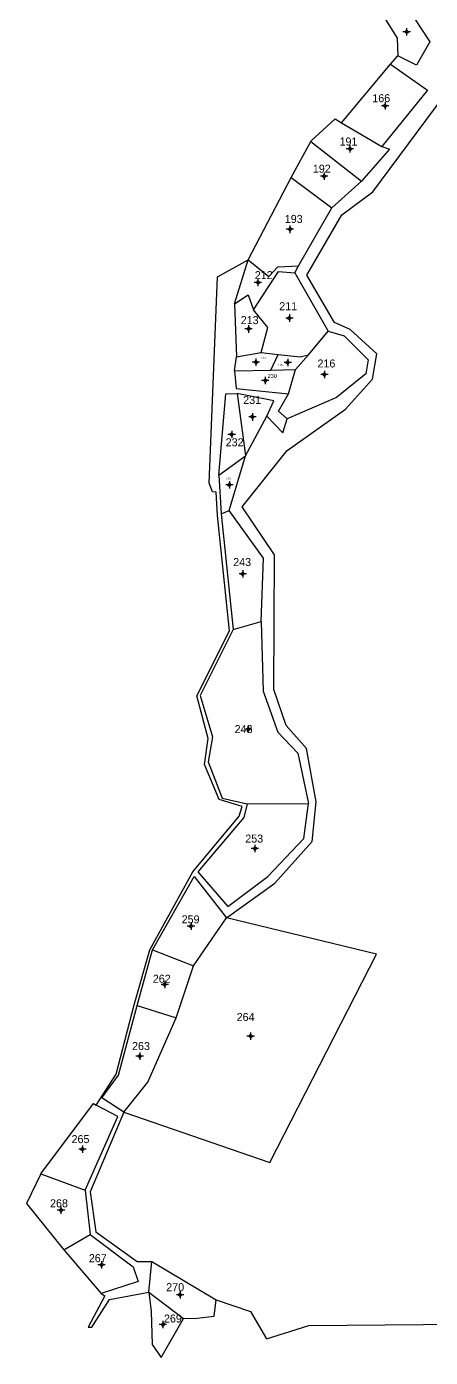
# Model space of a CAD drawing. Extents: x 550510 to 551644, y 1836484 to 1837530.
# Drawn here: x 550872.7 to 551008.6, y 1836484 to 1836932.9 of the extents above; entities that cross this region are included whole.
import ezdxf

# ---------------------------------------------------------------- set-up
doc = ezdxf.new("R2010")
doc.units = 0
for name, color, linetype in [('Level 10', 7, 'Continuous'), ('Level 11', 7, 'Continuous'), ('Level 15', 7, 'Continuous')]:
    doc.layers.add(name, color=color, linetype=linetype)

msp = doc.modelspace()

# ---------------------------------------------------------------- linework, layer by layer
at = {"layer": 'Level 10'}
for p, q in [((550995.27, 1836920.16), (550997.67, 1836923.02)), ((550978.73, 1836900.44), (550995.27, 1836920.16)), ((550978.73, 1836900.44), (550992.36, 1836892.42)), ((550961.8, 1836882.02), (550968.35, 1836894.14)), ((550968.35, 1836894.14), (550985.44, 1836880.72)), ((550947.3, 1836854.15), (550961.8, 1836882.02)), ((550961.8, 1836882.02), (550975.46, 1836871.79)), ((550975.46, 1836871.79), (550985.44, 1836880.72)), ((550964.19, 1836852.19), (550975.46, 1836871.79)), ((550942.63, 1836839.31), (550947.3, 1836854.15)), ((550962.96, 1836849.83), (550964.19, 1836852.19)), ((550962.96, 1836849.83), (550974.2, 1836830.13)), ((550942.63, 1836839.31), (550943.4, 1836821.44)), ((550967.63, 1836822.19), (550974.2, 1836830.13)), ((550943.4, 1836821.44), (550951.61, 1836822.96)), ((550951.61, 1836822.96), (550957.42, 1836822.3)), ((550954.95, 1836816.94), (550957.42, 1836822.3)), ((550963.22, 1836817.25), (550967.63, 1836822.19)), ((550942.69, 1836816.77), (550943.4, 1836821.44)), ((550942.69, 1836816.77), (550954.95, 1836816.94)), ((550954.95, 1836816.94), (550963.22, 1836817.25)), ((550960.84, 1836808.99), (550963.22, 1836817.25)), ((550943.56, 1836809.12), (550946.44, 1836788.05)), ((550946.44, 1836788.05), (550953.6, 1836801.44)), ((550937.46, 1836781.56), (550946.44, 1836788.05)), ((550940.83, 1836769.65), (550946.44, 1836788.05)), ((550937.46, 1836781.56), (550938.16, 1836768.53)), ((550938.16, 1836768.53), (550940.83, 1836769.65)), ((550938.16, 1836768.53), (550942.27, 1836729.49)), ((550942.27, 1836729.49), (550951.66, 1836732.23)), ((550946.96, 1836670.69), (550967.65, 1836670.87)), ((550928.9, 1836616.07), (550939.97, 1836632.31)), ((550909.85, 1836602.68), (550915.11, 1836621.43)), ((550915.11, 1836621.43), (550928.9, 1836616.07)), ((550922.98, 1836598.59), (550928.9, 1836616.07)), ((550909.85, 1836602.68), (550922.98, 1836598.59)), ((550877.47, 1836545.89), (550892.42, 1836540.39)), ((550892.42, 1836540.39), (550894.02, 1836525.42)), ((550885.24, 1836520.28), (550894.02, 1836525.42)), ((550885.24, 1836520.28), (550897.8, 1836505.63)), ((550913.83, 1836505.97), (550914.87, 1836516.41)), ((550914.87, 1836516.41), (550936.47, 1836503.4)), ((550913.83, 1836505.97), (550925.47, 1836497.14))]:
    msp.add_line(p, q, dxfattribs=at)
for points in [[(550997.66, 1836944.27), (551008.47, 1836927.76), (551003.95, 1836919.88), (550997.67, 1836923.02)], [(550993.24, 1836935.79), (550997.52, 1836928.97), (550997.67, 1836923.02)], [(550995.27, 1836920.16), (551007.65, 1836911.47), (550992.36, 1836892.42)], [(550939.97, 1836632.31), (550956.3, 1836644.01), (550968.8, 1836658), (550970.2, 1836671.44), (550966.88, 1836689.39), (550960.07, 1836697.2), (550955.92, 1836709.3), (550956.19, 1836754.76), (550945.26, 1836770.93), (550960.38, 1836789.94), (550980.04, 1836803.83), (550989.17, 1836813.9), (550990.67, 1836822.47), (550981.61, 1836830.69), (550976.42, 1836833.12), (550967.06, 1836849.08), (550978.79, 1836869.41), (550989.29, 1836877.15), (551016.25, 1836913.44)], [(550968.35, 1836894.14), (550968.54, 1836894.31), (550976.58, 1836901.7), (550978.73, 1836900.44)], [(550992.36, 1836892.42), (550994.88, 1836891.48), (550985.44, 1836880.72)], [(550896.06, 1836569.15), (550902.84, 1836579.6), (550908.88, 1836602.88), (550914.17, 1836621.5), (550928.68, 1836647.75), (550944.22, 1836666.61), (550945.21, 1836669.78), (550937.51, 1836672.18), (550932.63, 1836684.03), (550933.84, 1836692.75), (550929.95, 1836707.16), (550941.04, 1836729.03), (550936.94, 1836767.98), (550936.53, 1836775.89), (550935.28, 1836776), (550934.14, 1836778.83), (550936.96, 1836848.52), (550947.3, 1836854.15)], [(550947.3, 1836854.15), (550954.19, 1836848.56), (550957.28, 1836851.89), (550964.19, 1836852.19)], [(550949.04, 1836837.32), (550957.45, 1836850.29), (550962.96, 1836849.83)], [(550942.63, 1836839.31), (550947.32, 1836842.43), (550949.04, 1836837.32)], [(550951.61, 1836822.96), (550953.96, 1836831.38), (550949.04, 1836837.32)], [(550974.2, 1836830.13), (550979.59, 1836828.6), (550987.67, 1836820.48), (550986.87, 1836815.74), (550977.04, 1836807.82), (550960.44, 1836800.57)], [(550957.42, 1836822.3), (550964.78, 1836821.52), (550967.63, 1836822.19)], [(550942.69, 1836816.77), (550943.25, 1836810.85), (550960.84, 1836808.99)], [(550937.46, 1836781.56), (550939.74, 1836809.02), (550943.56, 1836809.12)], [(550953.6, 1836801.44), (550955.93, 1836806.59), (550943.56, 1836809.12)], [(550960.44, 1836800.57), (550957.51, 1836803.14), (550960.84, 1836808.99)], [(550953.6, 1836801.44), (550959.01, 1836795.8), (550960.44, 1836800.57)], [(550951.66, 1836732.23), (550952.49, 1836753.56), (550940.83, 1836769.65)], [(550951.66, 1836732.23), (550952.3, 1836708.69), (550957.29, 1836694.94), (550963.98, 1836687.83), (550967.65, 1836670.87)], [(550942.27, 1836729.49), (550931.14, 1836707.23), (550935.28, 1836693.27), (550933.85, 1836684.91), (550938.54, 1836672.62), (550946.96, 1836670.69)], [(550946.96, 1836670.69), (550945.77, 1836666.12), (550930.38, 1836647.75), (550940.46, 1836636.06), (550953.95, 1836646.26), (550966.04, 1836659.02), (550967.65, 1836670.87)], [(550915.11, 1836621.43), (550929.13, 1836646.24), (550939.97, 1836632.31)], [(550905.44, 1836566.72), (550954.56, 1836549.71), (550990.49, 1836620.04), (550939.97, 1836632.31)], [(550905.44, 1836566.72), (550898.03, 1836571.62), (550903.63, 1836579.21), (550909.85, 1836602.68)], [(550905.44, 1836566.72), (550913.47, 1836576.8), (550922.98, 1836598.59)], [(550877.47, 1836545.89), (550895.19, 1836569.62), (550896.06, 1836569.15)], [(550892.42, 1836540.39), (550903.39, 1836565.22), (550896.06, 1836569.15)], [(550905.44, 1836566.72), (550894.06, 1836539.88), (550896.02, 1836526.32), (550909.86, 1836516.35), (550914.87, 1836516.41)], [(550877.47, 1836545.89), (550872.67, 1836535.9), (550885.24, 1836520.28)], [(550894.02, 1836525.42), (550908.58, 1836514.6), (550910.19, 1836509.57), (550897.8, 1836505.63)], [(550897.8, 1836505.63), (550898.96, 1836504.77), (550893.37, 1836494.19), (550894.62, 1836494.2), (550900.53, 1836503.52), (550913.83, 1836505.97)], [(550913.83, 1836505.97), (550914.6, 1836499.47), (550914.93, 1836488.33), (550918.03, 1836484.03), (550925.47, 1836497.14)], [(550925.47, 1836497.14), (550930.14, 1836497.21), (550935.82, 1836497.91), (550936.47, 1836503.4)], [(550936.47, 1836503.4), (550948.02, 1836499.49), (550953.42, 1836490.24), (550967.73, 1836494.83), (551264.02, 1836497.42)]]:
    msp.add_lwpolyline(points, dxfattribs=at)
at = {"layer": 'Level 11'}
for p, q in [((551000.04, 1836931.11), (550999.41, 1836931.11)), ((551000.66, 1836931.74), (551000.04, 1836931.11)), ((551000.04, 1836931.11), (551000.66, 1836930.49)), ((551000.66, 1836932.36), (551000.66, 1836931.74)), ((551001.29, 1836931.11), (551000.66, 1836931.74)), ((551000.66, 1836930.49), (551001.29, 1836931.11)), ((551000.66, 1836930.49), (551000.66, 1836929.86)), ((551001.91, 1836931.11), (551001.29, 1836931.11)), ((550993.4, 1836907.35), (550993.4, 1836906.73)), ((550992.78, 1836906.1), (550992.15, 1836906.1)), ((550993.4, 1836906.73), (550992.78, 1836906.1)), ((550992.78, 1836906.1), (550993.4, 1836905.48)), ((550994.03, 1836906.1), (550993.4, 1836906.73)), ((550993.4, 1836905.48), (550994.03, 1836906.1)), ((550993.4, 1836905.48), (550993.4, 1836904.85)), ((550994.65, 1836906.1), (550994.03, 1836906.1)), ((550980.93, 1836891.64), (550980.31, 1836891.64)), ((550981.56, 1836892.27), (550980.93, 1836891.64)), ((550980.93, 1836891.64), (550981.56, 1836891.02)), ((550981.56, 1836892.89), (550981.56, 1836892.27)), ((550982.18, 1836891.64), (550981.56, 1836892.27)), ((550981.56, 1836891.02), (550982.18, 1836891.64)), ((550981.56, 1836891.02), (550981.56, 1836890.39)), ((550982.81, 1836891.64), (550982.18, 1836891.64)), ((550972.26, 1836882.41), (550971.64, 1836882.41)), ((550972.89, 1836883.04), (550972.26, 1836882.41)), ((550972.26, 1836882.41), (550972.89, 1836881.79)), ((550972.89, 1836883.66), (550972.89, 1836883.04)), ((550973.51, 1836882.41), (550972.89, 1836883.04)), ((550972.89, 1836881.79), (550973.51, 1836882.41)), ((550972.89, 1836881.79), (550972.89, 1836881.16)), ((550974.14, 1836882.41), (550973.51, 1836882.41)), ((550960.72, 1836864.5), (550960.1, 1836864.5)), ((550961.35, 1836865.13), (550960.72, 1836864.5)), ((550960.72, 1836864.5), (550961.35, 1836863.88)), ((550961.35, 1836865.75), (550961.35, 1836865.13)), ((550961.97, 1836864.5), (550961.35, 1836865.13)), ((550961.35, 1836863.88), (550961.97, 1836864.5)), ((550961.35, 1836863.88), (550961.35, 1836863.25)), ((550962.6, 1836864.5), (550961.97, 1836864.5)), ((550949.96, 1836846.58), (550949.33, 1836846.58)), ((550950.58, 1836847.2), (550949.96, 1836846.58)), ((550949.96, 1836846.58), (550950.58, 1836845.95)), ((550950.58, 1836847.83), (550950.58, 1836847.2)), ((550951.21, 1836846.58), (550950.58, 1836847.2)), ((550950.58, 1836845.95), (550951.21, 1836846.58)), ((550950.58, 1836845.95), (550950.58, 1836845.33)), ((550951.83, 1836846.58), (550951.21, 1836846.58)), ((550961.17, 1836835.83), (550961.17, 1836835.2)), ((550946.79, 1836830.88), (550946.16, 1836830.88)), ((550947.41, 1836831.51), (550946.79, 1836830.88)), ((550946.79, 1836830.88), (550947.41, 1836830.26)), ((550947.41, 1836832.13), (550947.41, 1836831.51)), ((550948.04, 1836830.88), (550947.41, 1836831.51)), ((550947.41, 1836830.26), (550948.04, 1836830.88)), ((550948.66, 1836830.88), (550948.04, 1836830.88)), ((550960.55, 1836834.58), (550959.92, 1836834.58)), ((550961.17, 1836835.2), (550960.55, 1836834.58)), ((550960.55, 1836834.58), (550961.17, 1836833.95)), ((550961.8, 1836834.58), (550961.17, 1836835.2)), ((550961.17, 1836833.95), (550961.8, 1836834.58)), ((550961.17, 1836833.95), (550961.17, 1836833.33)), ((550962.42, 1836834.58), (550961.8, 1836834.58)), ((550947.41, 1836830.26), (550947.41, 1836829.63)), ((550949.25, 1836819.7), (550948.62, 1836819.7)), ((550949.87, 1836820.32), (550949.25, 1836819.7)), ((550949.25, 1836819.7), (550949.87, 1836819.07)), ((550949.87, 1836820.95), (550949.87, 1836820.32)), ((550950.5, 1836819.7), (550949.87, 1836820.32)), ((550949.87, 1836819.07), (550950.5, 1836819.7)), ((550949.87, 1836819.07), (550949.87, 1836818.45)), ((550951.12, 1836819.7), (550950.5, 1836819.7)), ((550959.98, 1836819.59), (550959.36, 1836819.59)), ((550960.61, 1836820.22), (550959.98, 1836819.59)), ((550959.98, 1836819.59), (550960.61, 1836818.97)), ((550960.61, 1836820.84), (550960.61, 1836820.22)), ((550961.23, 1836819.59), (550960.61, 1836820.22)), ((550960.61, 1836818.97), (550961.23, 1836819.59)), ((550960.61, 1836818.97), (550960.61, 1836818.34)), ((550961.86, 1836819.59), (550961.23, 1836819.59)), ((550952.43, 1836813.5), (550951.8, 1836813.5)), ((550953.05, 1836814.12), (550952.43, 1836813.5)), ((550952.43, 1836813.5), (550953.05, 1836812.87)), ((550953.05, 1836814.75), (550953.05, 1836814.12)), ((550953.68, 1836813.5), (550953.05, 1836814.12)), ((550953.05, 1836812.87), (550953.68, 1836813.5)), ((550953.05, 1836812.87), (550953.05, 1836812.25)), ((550954.3, 1836813.5), (550953.68, 1836813.5)), ((550972.34, 1836815.51), (550971.72, 1836815.51)), ((550972.97, 1836816.13), (550972.34, 1836815.51)), ((550972.34, 1836815.51), (550972.97, 1836814.88)), ((550972.97, 1836816.76), (550972.97, 1836816.13)), ((550973.59, 1836815.51), (550972.97, 1836816.13)), ((550972.97, 1836814.88), (550973.59, 1836815.51)), ((550972.97, 1836814.88), (550972.97, 1836814.26)), ((550974.22, 1836815.51), (550973.59, 1836815.51)), ((550948.09, 1836801.2), (550947.47, 1836801.2)), ((550948.72, 1836801.82), (550948.09, 1836801.2)), ((550948.09, 1836801.2), (550948.72, 1836800.57)), ((550948.72, 1836802.45), (550948.72, 1836801.82)), ((550949.34, 1836801.2), (550948.72, 1836801.82)), ((550948.72, 1836800.57), (550949.34, 1836801.2)), ((550948.72, 1836800.57), (550948.72, 1836799.95)), ((550949.97, 1836801.2), (550949.34, 1836801.2)), ((550941.11, 1836795.25), (550940.49, 1836795.25)), ((550941.74, 1836795.88), (550941.11, 1836795.25)), ((550941.11, 1836795.25), (550941.74, 1836794.63)), ((550941.74, 1836796.5), (550941.74, 1836795.88)), ((550942.36, 1836795.25), (550941.74, 1836795.88)), ((550941.74, 1836794.63), (550942.36, 1836795.25)), ((550942.99, 1836795.25), (550942.36, 1836795.25)), ((550941.74, 1836794.63), (550941.74, 1836794)), ((550940.35, 1836778.35), (550939.73, 1836778.35)), ((550940.98, 1836778.97), (550940.35, 1836778.35)), ((550940.35, 1836778.35), (550940.98, 1836777.72)), ((550940.98, 1836779.6), (550940.98, 1836778.97)), ((550941.6, 1836778.35), (550940.98, 1836778.97)), ((550940.98, 1836777.72), (550941.6, 1836778.35)), ((550940.98, 1836777.72), (550940.98, 1836777.1)), ((550942.23, 1836778.35), (550941.6, 1836778.35)), ((550944.83, 1836748.34), (550944.21, 1836748.34)), ((550945.46, 1836748.96), (550944.83, 1836748.34)), ((550944.83, 1836748.34), (550945.46, 1836747.71)), ((550945.46, 1836749.59), (550945.46, 1836748.96)), ((550946.08, 1836748.34), (550945.46, 1836748.96)), ((550945.46, 1836747.71), (550946.08, 1836748.34)), ((550945.46, 1836747.71), (550945.46, 1836747.09)), ((550946.71, 1836748.34), (550946.08, 1836748.34)), ((550947.29, 1836696.51), (550946.67, 1836695.89)), ((550947.29, 1836697.14), (550947.29, 1836696.51)), ((550947.92, 1836695.89), (550947.29, 1836696.51)), ((550946.67, 1836695.89), (550946.04, 1836695.89)), ((550946.67, 1836695.89), (550947.29, 1836695.26)), ((550947.29, 1836695.26), (550947.92, 1836695.89)), ((550947.29, 1836695.26), (550947.29, 1836694.64)), ((550948.54, 1836695.89), (550947.92, 1836695.89)), ((550949.57, 1836656.27), (550948.94, 1836655.64)), ((550949.57, 1836656.89), (550949.57, 1836656.27)), ((550950.19, 1836655.64), (550949.57, 1836656.27)), ((550948.94, 1836655.64), (550948.32, 1836655.64)), ((550948.94, 1836655.64), (550949.57, 1836655.02)), ((550949.57, 1836655.02), (550950.19, 1836655.64)), ((550949.57, 1836655.02), (550949.57, 1836654.39)), ((550950.82, 1836655.64), (550950.19, 1836655.64)), ((550927.42, 1836629.52), (550926.79, 1836629.52)), ((550928.04, 1836630.14), (550927.42, 1836629.52)), ((550927.42, 1836629.52), (550928.04, 1836628.89)), ((550928.04, 1836630.77), (550928.04, 1836630.14)), ((550928.67, 1836629.52), (550928.04, 1836630.14)), ((550928.04, 1836628.89), (550928.67, 1836629.52)), ((550928.04, 1836628.89), (550928.04, 1836628.27)), ((550929.29, 1836629.52), (550928.67, 1836629.52)), ((550919.18, 1836611.07), (550919.18, 1836610.44)), ((550918.56, 1836609.82), (550917.93, 1836609.82)), ((550919.18, 1836610.44), (550918.56, 1836609.82)), ((550918.56, 1836609.82), (550919.18, 1836609.19)), ((550919.81, 1836609.82), (550919.18, 1836610.44)), ((550919.18, 1836609.19), (550919.81, 1836609.82)), ((550919.18, 1836609.19), (550919.18, 1836608.57)), ((550920.43, 1836609.82), (550919.81, 1836609.82)), ((550948.12, 1836593), (550947.5, 1836592.38)), ((550948.12, 1836593.63), (550948.12, 1836593)), ((550948.75, 1836592.38), (550948.12, 1836593)), ((550947.5, 1836592.38), (550946.87, 1836592.38)), ((550947.5, 1836592.38), (550948.12, 1836591.75)), ((550948.12, 1836591.75), (550948.75, 1836592.38)), ((550948.12, 1836591.75), (550948.12, 1836591.13)), ((550949.37, 1836592.38), (550948.75, 1836592.38)), ((550910.13, 1836585.62), (550909.5, 1836585.62)), ((550910.75, 1836586.25), (550910.13, 1836585.62)), ((550910.13, 1836585.62), (550910.75, 1836585)), ((550910.75, 1836586.87), (550910.75, 1836586.25)), ((550911.38, 1836585.62), (550910.75, 1836586.25)), ((550910.75, 1836585), (550911.38, 1836585.62)), ((550910.75, 1836585), (550910.75, 1836584.37)), ((550912, 1836585.62), (550911.38, 1836585.62)), ((550890.83, 1836554.27), (550890.2, 1836554.27)), ((550891.45, 1836554.9), (550890.83, 1836554.27)), ((550890.83, 1836554.27), (550891.45, 1836553.65)), ((550891.45, 1836555.52), (550891.45, 1836554.9)), ((550892.08, 1836554.27), (550891.45, 1836554.9)), ((550891.45, 1836553.65), (550892.08, 1836554.27)), ((550891.45, 1836553.65), (550891.45, 1836553.02)), ((550892.7, 1836554.27), (550892.08, 1836554.27)), ((550884.24, 1836534.93), (550884.24, 1836534.3)), ((550883.61, 1836533.68), (550882.99, 1836533.68)), ((550884.24, 1836534.3), (550883.61, 1836533.68)), ((550883.61, 1836533.68), (550884.24, 1836533.05)), ((550884.86, 1836533.68), (550884.24, 1836534.3)), ((550884.24, 1836533.05), (550884.86, 1836533.68)), ((550884.24, 1836533.05), (550884.24, 1836532.43)), ((550885.49, 1836533.68), (550884.86, 1836533.68)), ((550897.28, 1836515.22), (550896.66, 1836515.22)), ((550897.91, 1836515.85), (550897.28, 1836515.22)), ((550897.28, 1836515.22), (550897.91, 1836514.6)), ((550897.91, 1836516.47), (550897.91, 1836515.85)), ((550898.53, 1836515.22), (550897.91, 1836515.85)), ((550897.91, 1836514.6), (550898.53, 1836515.22)), ((550897.91, 1836514.6), (550897.91, 1836513.97)), ((550899.16, 1836515.22), (550898.53, 1836515.22)), ((550923.74, 1836505.1), (550923.12, 1836505.1)), ((550924.37, 1836505.72), (550923.74, 1836505.1)), ((550923.74, 1836505.1), (550924.37, 1836504.47)), ((550924.37, 1836506.35), (550924.37, 1836505.72)), ((550924.99, 1836505.1), (550924.37, 1836505.72)), ((550924.37, 1836504.47), (550924.99, 1836505.1)), ((550924.37, 1836504.47), (550924.37, 1836503.85)), ((550925.62, 1836505.1), (550924.99, 1836505.1)), ((550917.93, 1836495.1), (550917.3, 1836495.1)), ((550918.55, 1836495.72), (550917.93, 1836495.1)), ((550917.93, 1836495.1), (550918.55, 1836494.47)), ((550918.55, 1836496.35), (550918.55, 1836495.72)), ((550919.18, 1836495.1), (550918.55, 1836495.72)), ((550918.55, 1836494.47), (550919.18, 1836495.1)), ((550918.55, 1836494.47), (550918.55, 1836493.85)), ((550919.8, 1836495.1), (550919.18, 1836495.1))]:
    msp.add_line(p, q, dxfattribs=at)
for centre in [(551000.66, 1836931.11), (550993.4, 1836906.1), (550981.56, 1836891.64), (550972.89, 1836882.41), (550961.35, 1836864.5), (550950.58, 1836846.58), (550947.41, 1836830.88), (550961.17, 1836834.58), (550949.87, 1836819.7), (550960.61, 1836819.59), (550953.05, 1836813.5), (550972.96, 1836815.51), (550948.72, 1836801.2), (550941.74, 1836795.25), (550940.98, 1836778.35), (550945.46, 1836748.34), (550947.29, 1836695.89), (550949.57, 1836655.64), (550928.04, 1836629.52), (550919.18, 1836609.82), (550948.12, 1836592.38), (550910.75, 1836585.62), (550891.45, 1836554.27), (550884.23, 1836533.68), (550897.91, 1836515.22), (550924.37, 1836505.1), (550918.55, 1836495.1)]:
    msp.add_circle(centre, 0.15, dxfattribs=at)

# ---------------------------------------------------------------- texts
at = {"layer": 'Level 15'}
for s, height, p in [('166', 2.7, (550989.1, 1836907.36)), ('191', 2.7, (550978.06, 1836892.76)), ('192', 2.7, (550969.07, 1836883.59)), ('193', 2.7, (550959.61, 1836866.65)), ('212', 2.7, (550949.5, 1836847.68)), ('211', 2.7, (550957.75, 1836837.21)), ('213', 2.7, (550944.78, 1836832.53)), ('214', 0.675, (550951.64, 1836820.7)), ('215', 0.675, (550957.26, 1836818.36)), ('216', 2.7, (550970.62, 1836817.89)), ('230', 1.35, (550953.84, 1836814.38)), ('231', 2.7, (550945.61, 1836805.59)), ('232', 2.7, (550939.71, 1836791.31)), ('233', 0.675, (550939.86, 1836780.01)), ('243', 2.7, (550942.25, 1836750.92)), ('248', 2.7, (550942.71, 1836694.59)), ('253', 2.7, (550946.3, 1836657.66)), ('259', 2.7, (550924.88, 1836630.42)), ('262', 2.7, (550915.16, 1836610.38)), ('264', 2.7, (550943.4, 1836597.47)), ('263', 2.7, (550908.17, 1836587.68)), ('265', 2.7, (550887.79, 1836556.3)), ('268', 2.7, (550880.55, 1836534.65)), ('267', 2.7, (550893.6, 1836516.14)), ('270', 2.7, (550919.68, 1836506.35)), ('269', 2.7, (550918.92, 1836495.79))]:
    msp.add_text(s, height=height, dxfattribs=at).set_placement(p)

doc.saveas('drawing.dxf')
